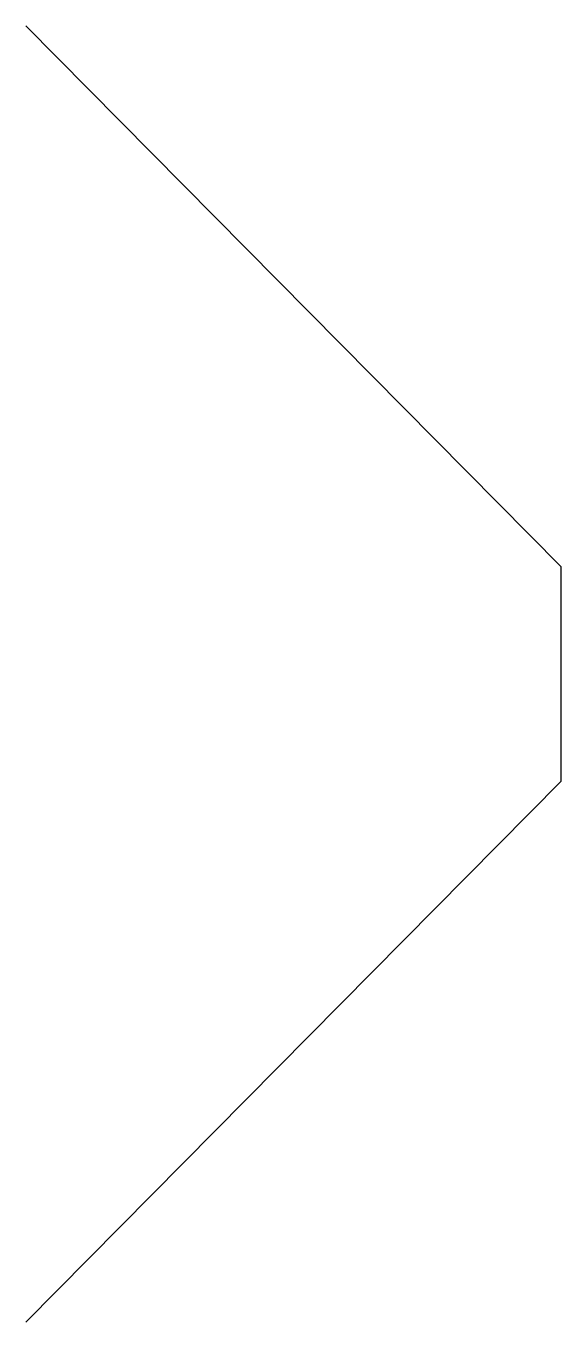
# Model space of a CAD drawing. Extents: x -14.1 to 23.5, y -45.5 to 45.5.
import ezdxf

# ---------------------------------------------------------------- set-up
doc = ezdxf.new("R2010")
doc.units = 0

msp = doc.modelspace()

# ---------------------------------------------------------------- linework, layer by layer
at = {"layer": 'Borders', "color": 0}
for points in [[(-14.075, 45.47), (23.5, 7.528)], [(23.5, -7.528), (23.5, 7.528)], [(-14.075, -45.47), (23.5, -7.528)]]:
    msp.add_lwpolyline(points, dxfattribs=at)

doc.saveas('drawing.dxf')
